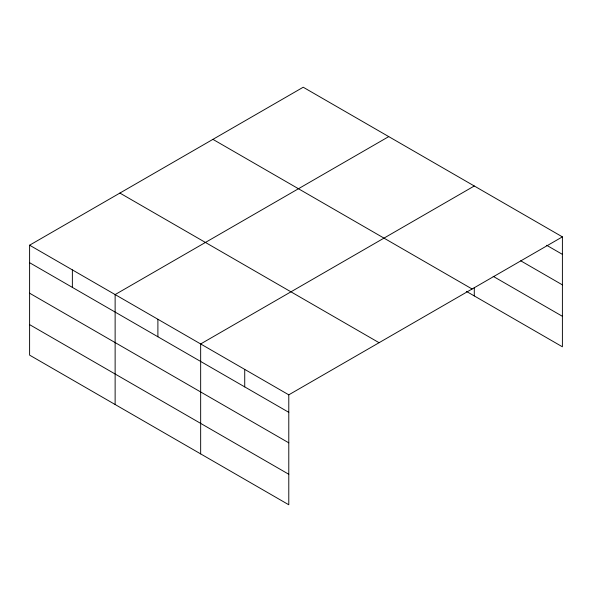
<?xml version="1.0" encoding="UTF-8"?>
<svg xmlns="http://www.w3.org/2000/svg" width="592" height="592" viewBox="0 0 592 592"><rect width="100%" height="100%" fill="white"/><g stroke="black" fill="none" stroke-linecap="round" stroke-linejoin="round"><path stroke-width="0.89" d="M562.4 236.867L303.215 87.231L29.6 245.199L29.6 355.133L288.785 504.769L288.785 394.834L562.4 236.867L562.4 346.801L466.355 291.353M388.744 136.611L115.129 294.579L115.129 404.514M474.281 185.992L200.658 343.959L200.658 453.894M546.66 245.28L562.4 254.36M520.701 260.791L562.4 284.87M493.158 276.323L562.4 316.298M212.92 139.357L472.105 289M119.895 193.066L379.08 342.709M29.6 245.199L288.785 394.834M29.6 262.693L288.785 412.335M29.6 293.195L288.785 442.838M29.6 324.631L288.785 474.266M474.281 287.601L474.281 295.926M244.725 369.401L244.725 386.894M157.894 319.273L157.894 336.767M72.365 269.885L72.365 287.386"/></g></svg>
